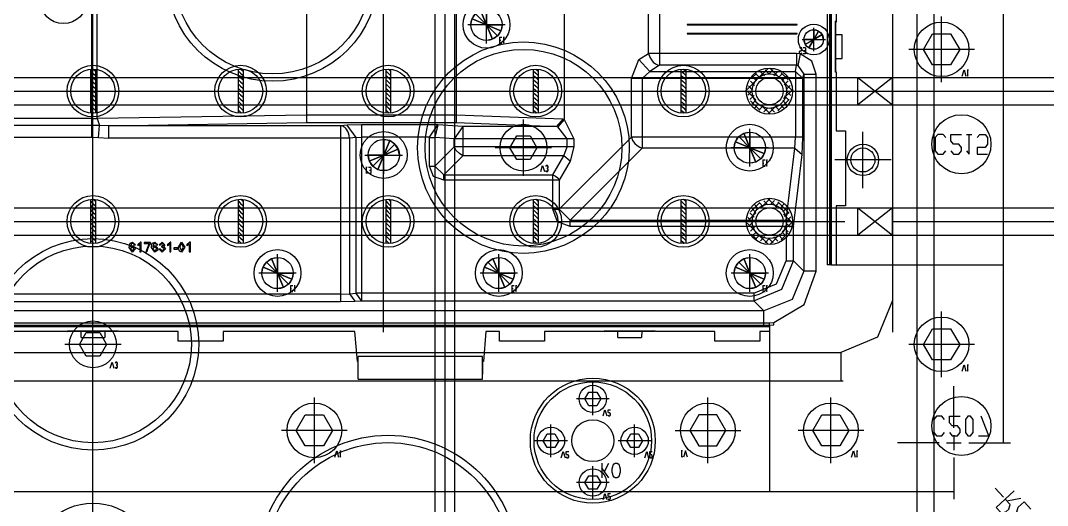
# Model space of a CAD drawing. Header units: millimetres. Extents: x -1 to 1014, y -756 to 757.
# Drawn here: x 175.8 to 287.9, y 224.1 to 277.1 of the extents above; entities that cross this region are included whole.
import ezdxf

# ---------------------------------------------------------------- set-up
doc = ezdxf.new("R2010")
doc.units = ezdxf.units.MM

# ---------------------------------------------------------------- blocks, each defined once
blk = doc.blocks.new('blockName2')
for points in [[(183.715, 26.3369), (183.715, 408.81)], [(273.685, 29.578), (273.685, 405.569)], [(275.565, 29.578), (275.565, 405.569)], [(283.085, 358.57), (283.085, 231.002)], [(215.406, 346.485), (215.406, 243.087)], [(270.999, 346.485), (270.999, 243.087)], [(263.876, 334.649), (263.876, 250.412)], [(264.149, 250.412), (264.149, 334.649)], [(264.311, 250.412), (264.311, 334.692)], [(264.311, 334.692), (264.311, 250.412)], [(245.563, 306.967), (245.563, 272.233)], [(183.564, 305.825), (183.564, 264.381)], [(184.165, 266.418), (184.165, 304.979)], [(235.176, 299.531), (235.176, 266.32)], [(207.013, 296.587), (207.013, 265.968)], [(244.383, 273.514), (244.379, 296.556)], [(223.372, 290.753), (223.372, 265.968)], [(264.856, 283.427), (264.856, 277.047)], [(222.12, 281.492), (222.12, 29.578)], [(221.045, 280.418), (221.045, 37.2676)], [(223.194, 280.418), (223.194, 37.2676)], [(226.686, 274.611), (226.686, 278.704)], [(264.778, 271.461), (264.778, 277.047)], [(264.856, 277.047), (264.778, 277.047)], [(264.846, 277.02), (264.804, 276.915)], [(276.37, 270.391), (276.37, 277.554)], [(228.732, 276.658), (224.639, 276.658)], [(260.589, 276.675), (248.591, 276.675)], [(248.591, 276.675), (248.591, 276.648)], [(248.591, 276.648), (260.589, 276.648)], [(260.589, 276.648), (260.589, 276.675)], [(262.405, 273.767), (262.405, 276.326)], [(264.804, 271.593), (264.804, 276.915)], [(228.098, 275.313), (228.098, 274.642), (228.367, 274.642)], [(228.098, 275.313), (228.367, 275.313)], [(228.098, 274.977), (228.232, 274.977)], [(228.501, 274.753), (228.568, 274.642), (228.568, 275.313)], [(228.501, 275.313), (228.635, 275.313)], [(260.589, 275.694), (248.591, 275.694)], [(248.591, 275.694), (248.591, 275.668)], [(248.591, 275.668), (260.589, 275.668)], [(260.589, 275.668), (260.589, 275.694)], [(261.126, 275.046), (263.684, 275.046)], [(265.496, 275.55), (264.804, 275.552)], [(265.496, 272.958), (265.496, 275.55)], [(275.386, 272.267), (274.401, 273.972), (275.386, 275.678), (277.355, 275.678), (278.34, 273.972), (277.355, 272.267), (275.386, 272.267)], [(261.109, 273.594), (261.042, 273.482), (260.908, 273.482), (260.841, 273.594), (260.841, 273.706), (260.908, 273.818), (261.042, 273.818), (261.109, 273.93), (261.109, 274.154), (260.841, 274.154)], [(261.512, 274.154), (261.512, 273.482), (261.244, 273.482)], [(261.512, 274.154), (261.244, 274.154)], [(261.512, 273.818), (261.378, 273.818)], [(279.952, 273.972), (272.789, 273.972)], [(242.494, 270.796), (243.323, 272.846)], [(243.323, 272.846), (244.383, 273.514)], [(244.503, 271.565), (243.323, 272.846)], [(260.542, 273.514), (244.383, 273.514)], [(244.383, 273.514), (244.497, 273.129), (244.678, 272.815), (244.893, 272.576), (245.119, 272.407), (245.338, 272.298), (245.563, 272.233)], [(260.928, 273.477), (260.542, 273.514)], [(260.542, 273.514), (260.542, 272.233)], [(260.928, 273.477), (260.687, 272.222)], [(262.676, 271.249), (262.201, 272.68), (260.928, 273.477)], [(264.804, 272.956), (265.496, 272.958)], [(183.447, 271.809), (183.447, 267.005)], [(183.447, 271.642), (183.715, 271.373)], [(183.715, 271.373), (183.984, 271.105)], [(183.741, 271.822), (183.984, 271.58)], [(183.984, 271.809), (183.984, 267.005)], [(199.561, 271.809), (199.561, 267.005)], [(199.561, 271.642), (199.829, 271.373)], [(199.829, 271.373), (200.098, 271.105)], [(199.855, 271.822), (200.098, 271.58)], [(200.098, 271.809), (200.098, 267.005)], [(215.675, 271.809), (215.675, 267.005)], [(215.675, 271.642), (215.943, 271.373)], [(215.943, 271.373), (216.212, 271.105)], [(215.969, 271.822), (216.212, 271.58)], [(216.212, 271.809), (216.212, 267.005)], [(231.789, 271.809), (231.789, 267.005)], [(231.789, 271.642), (232.057, 271.373)], [(232.057, 271.373), (232.326, 271.105)], [(232.083, 271.822), (232.326, 271.58)], [(232.326, 271.809), (232.326, 267.005)], [(243.675, 270.796), (244.503, 271.565)], [(245.563, 272.233), (244.503, 271.565)], [(244.503, 271.565), (260.413, 271.565)], [(260.542, 272.233), (245.563, 272.233)], [(247.903, 271.809), (247.903, 267.005)], [(247.903, 271.642), (248.171, 271.373)], [(248.171, 271.373), (248.44, 271.105)], [(248.197, 271.822), (248.44, 271.58)], [(248.44, 271.809), (248.44, 267.005)], [(255.63, 270.815), (256.161, 271.347)], [(256.278, 270.752), (257.377, 271.85)], [(256.583, 271.521), (257.038, 271.066)], [(257.086, 271.73), (257.541, 271.275)], [(257.494, 271.255), (257.993, 271.755)], [(257.618, 271.91), (258.717, 270.812)], [(258.042, 271.091), (258.497, 271.546)], [(258.546, 270.882), (259.001, 271.337)], [(258.834, 271.406), (259.57, 270.671)], [(260.413, 271.565), (260.542, 272.233)], [(260.413, 271.565), (261.229, 270.796)], [(260.413, 271.565), (260.413, 264.37)], [(260.542, 272.233), (260.687, 272.222)], [(260.687, 272.222), (261.316, 271.249)], [(264.856, 271.461), (264.778, 271.461)], [(264.846, 271.488), (264.804, 271.593)], [(264.856, 271.461), (264.856, 265.08)], [(278.62, 271.051), (278.821, 271.723), (279.023, 271.051)], [(279.157, 271.163), (279.224, 271.051), (279.224, 271.723)], [(279.157, 271.723), (279.291, 271.723)], [(96.4318, 270.9), (270.999, 270.9)], [(183.447, 271.167), (183.714, 270.9)], [(183.447, 270.692), (183.715, 270.424)], [(183.447, 270.218), (183.715, 269.949)], [(183.714, 270.9), (183.715, 270.899)], [(183.715, 270.899), (183.984, 270.63)], [(183.715, 270.424), (183.984, 270.155)], [(199.561, 271.167), (199.828, 270.9)], [(199.561, 270.692), (199.829, 270.424)], [(199.561, 270.218), (199.829, 269.949)], [(199.828, 270.9), (199.829, 270.899)], [(199.829, 270.899), (200.098, 270.63)], [(199.829, 270.424), (200.098, 270.155)], [(215.675, 271.167), (215.942, 270.9)], [(215.675, 270.692), (215.943, 270.424)], [(215.675, 270.218), (215.943, 269.949)], [(215.942, 270.9), (215.943, 270.899)], [(215.943, 270.899), (216.212, 270.63)], [(215.943, 270.424), (216.212, 270.155)], [(231.789, 271.167), (232.056, 270.9)], [(231.789, 270.692), (232.057, 270.424)], [(231.789, 270.218), (232.057, 269.949)], [(232.056, 270.9), (232.057, 270.899)], [(232.057, 270.899), (232.326, 270.63)], [(232.057, 270.424), (232.326, 270.155)], [(261.229, 270.796), (242.494, 270.796)], [(242.494, 264.37), (242.494, 270.796)], [(243.675, 270.796), (243.675, 263.19)], [(247.903, 271.167), (248.17, 270.9)], [(247.903, 270.692), (248.171, 270.424)], [(247.903, 270.218), (248.171, 269.949)], [(248.17, 270.9), (248.171, 270.899)], [(248.171, 270.899), (248.44, 270.63)], [(248.171, 270.424), (248.44, 270.155)], [(255.126, 269.6), (256.225, 270.698)], [(255.49, 270.478), (255.945, 270.023)], [(255.699, 270.981), (256.154, 270.526)], [(256.079, 271.313), (256.534, 270.858)], [(258.961, 270.586), (259.416, 271.041)], [(258.975, 270.554), (260.073, 269.455)], [(259.17, 270.082), (259.625, 270.538)], [(261.229, 270.796), (261.316, 271.249)], [(261.229, 264.37), (261.229, 270.796)], [(261.316, 271.249), (261.316, 249.74)], [(261.316, 271.249), (262.676, 271.249)], [(262.676, 249.74), (262.676, 271.249)], [(267.212, 267.913), (267.212, 270.9)], [(270.999, 270.9), (267.212, 267.913)], [(267.212, 270.9), (270.999, 267.913)], [(270.999, 270.9), (323.906, 270.9)], [(270.999, 267.913), (270.999, 270.9)], [(96.4318, 269.407), (272.492, 269.407)], [(183.447, 269.743), (183.715, 269.474)], [(183.447, 269.268), (183.715, 269)], [(183.715, 269.949), (183.984, 269.681)], [(183.715, 269.474), (183.783, 269.407)], [(183.783, 269.407), (183.984, 269.206)], [(199.561, 269.743), (199.829, 269.474)], [(199.561, 269.268), (199.829, 269)], [(199.829, 269.949), (200.098, 269.681)], [(199.829, 269.474), (199.897, 269.407)], [(199.897, 269.407), (200.098, 269.206)], [(215.675, 269.743), (215.943, 269.474)], [(215.675, 269.268), (215.943, 269)], [(215.943, 269.949), (216.212, 269.681)], [(215.943, 269.474), (216.011, 269.407)], [(216.011, 269.407), (216.212, 269.206)], [(231.789, 269.743), (232.057, 269.474)], [(231.789, 269.268), (232.057, 269)], [(232.057, 269.949), (232.326, 269.681)], [(232.057, 269.474), (232.125, 269.407)], [(232.125, 269.407), (232.326, 269.206)], [(247.903, 269.743), (248.171, 269.474)], [(247.903, 269.268), (248.171, 269)], [(248.171, 269.949), (248.44, 269.681)], [(248.171, 269.474), (248.239, 269.407)], [(248.239, 269.407), (248.44, 269.206)], [(255.073, 269.47), (256.081, 268.462)], [(255.222, 268.983), (255.721, 269.483)], [(255.281, 269.974), (255.737, 269.519)], [(259.119, 268.607), (260.042, 269.53)], [(259.379, 269.579), (259.834, 270.034)], [(259.438, 269.378), (259.893, 268.923)], [(270.999, 269.407), (329.543, 269.407)], [(183.447, 268.793), (183.715, 268.525)], [(183.447, 268.319), (183.715, 268.05)], [(183.715, 269), (183.984, 268.731)], [(183.715, 268.525), (183.984, 268.256)], [(183.715, 268.05), (183.852, 267.913)], [(199.561, 268.793), (199.829, 268.525)], [(199.561, 268.319), (199.829, 268.05)], [(199.829, 269), (200.098, 268.731)], [(199.829, 268.525), (200.098, 268.256)], [(199.829, 268.05), (199.966, 267.913)], [(215.675, 268.793), (215.943, 268.525)], [(215.675, 268.319), (215.943, 268.05)], [(215.943, 269), (216.212, 268.731)], [(215.943, 268.525), (216.212, 268.256)], [(215.943, 268.05), (216.08, 267.913)], [(231.789, 268.793), (232.057, 268.525)], [(231.789, 268.319), (232.057, 268.05)], [(232.057, 269), (232.326, 268.731)], [(232.057, 268.525), (232.326, 268.256)], [(232.057, 268.05), (232.194, 267.913)], [(247.903, 268.793), (248.171, 268.525)], [(247.903, 268.319), (248.171, 268.05)], [(248.171, 269), (248.44, 268.731)], [(248.171, 268.525), (248.44, 268.256)], [(248.171, 268.05), (248.308, 267.913)], [(255.431, 268.48), (255.886, 268.935)], [(255.486, 268.345), (256.508, 267.323)], [(255.639, 267.976), (256.094, 268.431)], [(255.935, 267.56), (256.391, 268.015)], [(258.487, 267.263), (259.714, 268.49)], [(258.689, 267.99), (259.144, 267.535)], [(259.021, 268.371), (259.476, 267.916)], [(259.229, 268.875), (259.684, 268.42)], [(96.4318, 267.913), (270.999, 267.913)], [(183.447, 267.844), (183.715, 267.575)], [(183.447, 267.369), (183.715, 267.101)], [(183.715, 267.575), (183.984, 267.307)], [(183.715, 267.101), (183.821, 266.995)], [(183.852, 267.913), (183.984, 267.782)], [(199.561, 267.844), (199.829, 267.575)], [(199.561, 267.369), (199.829, 267.101)], [(199.829, 267.575), (200.098, 267.307)], [(199.829, 267.101), (199.935, 266.995)], [(199.966, 267.913), (200.098, 267.782)], [(215.675, 267.844), (215.943, 267.575)], [(215.675, 267.369), (215.943, 267.101)], [(215.943, 267.575), (216.212, 267.307)], [(215.943, 267.101), (216.048, 266.995)], [(216.08, 267.913), (216.212, 267.782)], [(231.789, 267.844), (232.057, 267.575)], [(231.789, 267.369), (232.057, 267.101)], [(232.057, 267.575), (232.326, 267.307)], [(232.057, 267.101), (232.162, 266.995)], [(232.194, 267.913), (232.326, 267.782)], [(247.903, 267.844), (248.171, 267.575)], [(247.903, 267.369), (248.171, 267.101)], [(248.171, 267.575), (248.44, 267.307)], [(248.171, 267.101), (248.276, 266.995)], [(248.308, 267.913), (248.44, 267.782)], [(256.439, 267.352), (256.894, 267.807)], [(256.625, 267.918), (257.634, 266.91)], [(256.943, 267.143), (257.398, 267.598)], [(257.446, 266.934), (258.37, 267.858)], [(257.682, 267.573), (258.137, 267.118)], [(258.186, 267.782), (258.641, 267.327)], [(270.999, 267.913), (323.906, 267.913)], [(183.564, 266.402), (137.76, 266.402)], [(183.564, 266.402), (184.165, 266.418)], [(207.013, 266.784), (184.165, 266.418)], [(184.165, 266.418), (184.444, 265.636)], [(185.449, 265.633), (207.013, 265.968)], [(223.372, 266.784), (207.013, 266.784)], [(207.013, 265.968), (223.372, 265.968)], [(213.021, 265.729), (211.479, 265.684)], [(213.021, 265.729), (213.021, 246.505)], [(221.376, 265.729), (213.021, 265.729)], [(220.473, 264.369), (221.376, 265.729)], [(221.376, 265.729), (221.051, 264.352)], [(224.102, 265.538), (221.376, 265.729)], [(235.014, 266.354), (223.372, 266.784)], [(223.372, 265.968), (234.316, 265.538)], [(230.714, 260.16), (230.714, 266.299)], [(235.014, 266.354), (234.316, 265.538)], [(235.176, 266.32), (234.468, 265.517)], [(235.176, 266.32), (235.014, 266.354)], [(235.176, 266.32), (236.199, 264.178)], [(183.564, 265.644), (137.254, 265.644)], [(184.444, 265.636), (183.564, 265.644)], [(184.306, 264.331), (184.444, 265.636)], [(185.449, 265.633), (184.444, 265.636)], [(210.755, 265.633), (185.449, 265.633)], [(185.449, 264.274), (185.449, 265.633)], [(211.479, 265.684), (210.755, 265.633)], [(210.755, 265.633), (210.755, 246.41)], [(211.719, 264.274), (211.688, 264.557), (211.625, 264.801), (211.543, 265.004), (211.45, 265.169), (211.352, 265.301), (211.253, 265.404), (211.157, 265.482), (211.065, 265.54), (210.978, 265.581), (210.897, 265.609), (210.825, 265.625), (210.755, 265.633)], [(212.443, 264.324), (211.479, 265.684)], [(224.102, 265.538), (223.138, 264.178)], [(234.316, 265.538), (224.102, 265.538)], [(224.102, 265.538), (224.102, 262.347)], [(234.468, 265.517), (234.316, 265.538)], [(235.491, 264.178), (234.468, 265.517)], [(255.422, 261.183), (255.422, 265.276)], [(264.856, 265.08), (265.885, 265.08)], [(265.885, 265.08), (265.885, 256.889)], [(267.776, 258.817), (267.776, 264.957)], [(276.811, 264.326), (276.524, 264.684), (275.951, 264.684), (275.665, 264.326), (275.665, 262.894), (275.951, 262.536), (276.524, 262.536), (276.811, 262.894)], [(277.384, 262.894), (277.67, 262.536), (278.243, 262.536), (278.529, 262.894), (278.529, 263.252), (278.243, 263.61), (277.67, 263.61), (277.384, 263.968), (277.384, 264.684), (278.529, 264.684)], [(279.102, 262.894), (279.389, 262.536), (279.389, 264.684)], [(279.102, 264.684), (279.675, 264.684)], [(280.248, 264.326), (280.535, 264.684), (281.108, 264.684), (281.394, 264.326), (281.394, 263.61), (281.108, 263.252), (280.248, 263.252), (280.248, 262.536), (281.394, 262.536)], [(137.254, 264.381), (183.564, 264.381)], [(183.564, 264.381), (184.306, 264.331)], [(184.306, 264.331), (185.449, 264.274)], [(211.719, 264.274), (185.449, 264.274)], [(212.443, 264.324), (211.719, 264.274)], [(211.719, 264.274), (211.719, 247.27)], [(212.443, 264.324), (213.021, 264.369)], [(212.443, 247.321), (212.443, 264.324)], [(220.473, 264.369), (213.021, 264.369)], [(215.461, 260.377), (215.461, 264.47)], [(220.472, 264.324), (220.473, 264.369)], [(220.472, 261.224), (220.472, 264.324)], [(220.472, 264.324), (221.051, 264.324)], [(220.473, 264.369), (221.051, 264.352)], [(221.051, 264.352), (221.051, 264.324)], [(221.051, 264.324), (221.051, 261.224)], [(223.138, 264.178), (221.051, 264.324)], [(236.199, 264.178), (223.138, 264.178)], [(223.138, 263.311), (223.138, 264.178)], [(229.976, 261.951), (229.237, 263.23), (229.976, 264.509), (231.453, 264.509), (232.191, 263.23), (231.453, 261.951), (229.976, 261.951)], [(234.625, 256.501), (242.494, 264.37)], [(235.491, 263.311), (235.491, 264.178)], [(236.199, 264.178), (236.199, 263.311)], [(261.229, 264.37), (242.494, 264.37)], [(242.494, 264.37), (242.635, 264.013), (242.861, 263.695), (243.129, 263.451), (243.403, 263.288), (243.675, 263.19)], [(260.337, 263.19), (260.413, 264.37)], [(261.153, 262.482), (261.229, 264.37)], [(213.415, 262.424), (217.508, 262.424)], [(221.051, 261.224), (223.138, 263.311)], [(224.102, 262.347), (222.014, 260.26)], [(236.199, 263.311), (223.138, 263.311)], [(224.102, 262.347), (223.721, 262.595), (223.386, 262.93), (223.138, 263.311)], [(235.122, 262.347), (224.102, 262.347)], [(233.784, 263.23), (227.645, 263.23)], [(233.917, 260.26), (235.122, 262.347)], [(235.122, 262.347), (235.491, 263.311)], [(235.83, 261.769), (235.122, 262.347)], [(243.675, 263.19), (235.806, 255.321)], [(236.199, 263.311), (235.83, 261.769)], [(260.337, 263.19), (243.675, 263.19)], [(257.469, 263.23), (253.376, 263.23)], [(259.384, 255.321), (260.337, 263.19)], [(260.2, 254.613), (261.153, 262.482)], [(260.337, 263.19), (261.153, 262.482)], [(222.014, 259.682), (220.886, 260.095), (220.472, 261.224)], [(220.472, 261.224), (221.051, 261.224)], [(221.051, 261.224), (222.014, 260.26)], [(232.595, 260.61), (232.797, 261.282), (232.998, 260.61)], [(233.334, 260.946), (233.401, 261.058), (233.401, 261.17), (233.334, 261.282), (233.199, 261.282), (233.132, 261.17)], [(235.83, 261.769), (234.625, 259.682)], [(256.834, 261.885), (256.834, 261.213), (257.103, 261.213)], [(256.834, 261.885), (257.103, 261.885)], [(256.834, 261.549), (256.969, 261.549)], [(257.237, 261.325), (257.304, 261.213), (257.304, 261.885)], [(257.237, 261.885), (257.372, 261.885)], [(270.846, 261.887), (264.707, 261.887)], [(213.647, 261.079), (213.512, 261.079)], [(213.647, 260.519), (213.579, 260.408), (213.579, 261.079)], [(214.049, 261.079), (214.049, 260.408), (213.781, 260.408)], [(214.049, 261.079), (213.781, 261.079)], [(214.049, 260.743), (213.915, 260.743)], [(222.014, 260.26), (233.917, 260.26)], [(222.014, 259.682), (222.014, 260.26)], [(233.132, 260.722), (233.199, 260.61), (233.334, 260.61), (233.401, 260.722), (233.401, 260.834), (233.334, 260.946), (233.267, 260.946)], [(233.917, 256.501), (233.917, 260.26)], [(233.917, 260.26), (234.213, 260.128), (234.463, 259.924), (234.625, 259.682)], [(234.625, 259.682), (222.014, 259.682)], [(234.625, 259.682), (234.625, 256.501)], [(183.447, 257.575), (183.447, 252.771)], [(183.447, 257.408), (183.715, 257.139)], [(183.447, 256.933), (183.714, 256.666)], [(183.715, 257.139), (183.984, 256.871)], [(183.741, 257.588), (183.984, 257.346)], [(183.984, 257.575), (183.984, 252.771)], [(199.561, 257.575), (199.561, 252.771)], [(199.561, 257.408), (199.829, 257.139)], [(199.561, 256.933), (199.828, 256.666)], [(199.829, 257.139), (200.098, 256.871)], [(199.855, 257.588), (200.098, 257.346)], [(200.098, 257.575), (200.098, 252.771)], [(215.675, 257.575), (215.675, 252.771)], [(215.675, 257.408), (215.943, 257.139)], [(215.675, 256.933), (215.942, 256.666)], [(215.943, 257.139), (216.212, 256.871)], [(215.969, 257.588), (216.212, 257.346)], [(216.212, 257.575), (216.212, 252.771)], [(231.789, 257.575), (231.789, 252.771)], [(231.789, 257.408), (232.057, 257.139)], [(231.789, 256.933), (232.056, 256.666)], [(232.057, 257.139), (232.326, 256.871)], [(232.083, 257.588), (232.326, 257.346)], [(232.326, 257.575), (232.326, 252.771)], [(247.903, 257.575), (247.903, 252.771)], [(247.903, 257.408), (248.171, 257.139)], [(247.903, 256.933), (248.17, 256.666)], [(248.171, 257.139), (248.44, 256.871)], [(248.197, 257.588), (248.44, 257.346)], [(248.44, 257.575), (248.44, 252.771)], [(255.486, 256.234), (256.508, 257.256)], [(255.935, 257.019), (256.391, 256.564)], [(256.439, 257.228), (256.894, 256.773)], [(256.625, 256.661), (257.634, 257.67)], [(256.943, 257.436), (257.398, 256.981)], [(257.446, 257.645), (258.37, 256.721)], [(257.682, 257.006), (258.137, 257.461)], [(258.186, 256.798), (258.641, 257.253)], [(258.487, 257.316), (259.714, 256.09)], [(258.689, 256.589), (259.144, 257.044)], [(264.856, 256.889), (264.856, 250.412)], [(265.885, 256.889), (264.856, 256.889)], [(96.4318, 256.666), (270.999, 256.666)], [(183.447, 256.458), (183.715, 256.19)], [(183.447, 255.984), (183.715, 255.715)], [(183.714, 256.666), (183.715, 256.665)], [(183.715, 256.665), (183.984, 256.396)], [(183.715, 256.19), (183.984, 255.921)], [(183.715, 255.715), (183.984, 255.447)], [(199.561, 256.458), (199.829, 256.19)], [(199.561, 255.984), (199.829, 255.715)], [(199.828, 256.666), (199.829, 256.665)], [(199.829, 256.665), (200.098, 256.396)], [(199.829, 256.19), (200.098, 255.921)], [(199.829, 255.715), (200.098, 255.447)], [(215.675, 256.458), (215.943, 256.19)], [(215.675, 255.984), (215.943, 255.715)], [(215.942, 256.666), (215.943, 256.665)], [(215.943, 256.665), (216.212, 256.396)], [(215.943, 256.19), (216.212, 255.921)], [(215.943, 255.715), (216.212, 255.447)], [(231.789, 256.458), (232.057, 256.19)], [(231.789, 255.984), (232.057, 255.715)], [(232.056, 256.666), (232.057, 256.665)], [(232.057, 256.665), (232.326, 256.396)], [(232.057, 256.19), (232.326, 255.921)], [(232.057, 255.715), (232.326, 255.447)], [(235.806, 254.613), (234.444, 255.14), (233.917, 256.501)], [(233.917, 256.501), (234.625, 256.501)], [(234.625, 256.501), (235.806, 255.321)], [(247.903, 256.458), (248.171, 256.19)], [(247.903, 255.984), (248.171, 255.715)], [(248.17, 256.666), (248.171, 256.665)], [(248.171, 256.665), (248.44, 256.396)], [(248.171, 256.19), (248.44, 255.921)], [(248.171, 255.715), (248.44, 255.447)], [(255.073, 255.109), (256.081, 256.117)], [(255.431, 256.1), (255.886, 255.645)], [(255.639, 256.603), (256.094, 256.148)], [(259.021, 256.208), (259.476, 256.663)], [(259.119, 255.972), (260.042, 255.049)], [(259.229, 255.705), (259.684, 256.16)], [(259.438, 255.201), (259.893, 255.656)], [(270.999, 256.666), (267.212, 253.679)], [(267.212, 256.666), (270.999, 253.679)], [(267.212, 253.679), (267.212, 256.666)], [(270.999, 256.666), (323.906, 256.666)], [(270.999, 253.679), (270.999, 256.666)], [(96.4318, 255.173), (265.804, 255.173)], [(183.447, 255.509), (183.715, 255.24)], [(183.447, 255.034), (183.715, 254.766)], [(183.447, 254.559), (183.715, 254.291)], [(183.715, 255.24), (183.783, 255.173)], [(183.715, 254.766), (183.984, 254.497)], [(183.783, 255.173), (183.984, 254.972)], [(199.561, 255.509), (199.829, 255.24)], [(199.561, 255.034), (199.829, 254.766)], [(199.561, 254.559), (199.829, 254.291)], [(199.829, 255.24), (199.897, 255.173)], [(199.829, 254.766), (200.098, 254.497)], [(199.897, 255.173), (200.098, 254.972)], [(215.675, 255.509), (215.943, 255.24)], [(215.675, 255.034), (215.943, 254.766)], [(215.675, 254.559), (215.943, 254.291)], [(215.943, 255.24), (216.011, 255.173)], [(215.943, 254.766), (216.212, 254.497)], [(216.011, 255.173), (216.212, 254.972)], [(231.789, 255.509), (232.057, 255.24)], [(231.789, 255.034), (232.057, 254.766)], [(231.789, 254.559), (232.057, 254.291)], [(232.057, 255.24), (232.125, 255.173)], [(232.057, 254.766), (232.326, 254.497)], [(232.125, 255.173), (232.326, 254.972)], [(235.806, 255.321), (259.384, 255.321)], [(235.806, 254.613), (235.806, 255.321)], [(260.2, 254.613), (235.806, 254.613)], [(247.903, 255.509), (248.171, 255.24)], [(247.903, 255.034), (248.171, 254.766)], [(247.903, 254.559), (248.171, 254.291)], [(248.171, 255.24), (248.239, 255.173)], [(248.171, 254.766), (248.44, 254.497)], [(248.239, 255.173), (248.44, 254.972)], [(255.126, 254.98), (256.225, 253.881)], [(255.222, 255.596), (255.721, 255.097)], [(255.281, 254.605), (255.737, 255.06)], [(255.49, 254.102), (255.945, 254.557)], [(258.975, 254.026), (260.073, 255.124)], [(259.17, 254.497), (259.625, 254.042)], [(259.379, 255), (259.834, 254.545)], [(259.384, 255.321), (259.384, 250.856)], [(259.384, 255.321), (259.658, 255.272), (259.918, 255.132), (260.119, 254.898), (260.2, 254.613)], [(260.2, 250.856), (260.2, 254.613)], [(270.999, 255.173), (329.543, 255.173)], [(96.4318, 253.679), (270.999, 253.679)], [(183.447, 254.085), (183.715, 253.816)], [(183.447, 253.61), (183.715, 253.341)], [(183.715, 254.291), (183.984, 254.022)], [(183.715, 253.816), (183.852, 253.679)], [(183.852, 253.679), (183.984, 253.548)], [(199.561, 254.085), (199.829, 253.816)], [(199.561, 253.61), (199.829, 253.341)], [(199.829, 254.291), (200.098, 254.022)], [(199.829, 253.816), (199.966, 253.679)], [(199.966, 253.679), (200.098, 253.548)], [(215.675, 254.085), (215.943, 253.816)], [(215.675, 253.61), (215.943, 253.341)], [(215.943, 254.291), (216.212, 254.022)], [(215.943, 253.816), (216.08, 253.679)], [(216.08, 253.679), (216.212, 253.548)], [(231.789, 254.085), (232.057, 253.816)], [(231.789, 253.61), (232.057, 253.341)], [(232.057, 254.291), (232.326, 254.022)], [(232.057, 253.816), (232.194, 253.679)], [(232.194, 253.679), (232.326, 253.548)], [(247.903, 254.085), (248.171, 253.816)], [(247.903, 253.61), (248.171, 253.341)], [(248.171, 254.291), (248.44, 254.022)], [(248.171, 253.816), (248.308, 253.679)], [(248.308, 253.679), (248.44, 253.548)], [(255.63, 253.764), (256.161, 253.233)], [(255.699, 253.598), (256.154, 254.053)], [(256.079, 253.267), (256.534, 253.722)], [(256.278, 253.828), (257.377, 252.729)], [(256.583, 253.058), (257.038, 253.513)], [(257.618, 252.669), (258.717, 253.768)], [(258.042, 253.488), (258.497, 253.033)], [(258.546, 253.697), (259.001, 253.242)], [(258.834, 253.173), (259.57, 253.909)], [(258.961, 253.993), (259.416, 253.538)], [(270.999, 253.679), (323.906, 253.679)], [(183.447, 253.135), (183.715, 252.867)], [(183.715, 253.341), (183.984, 253.073)], [(183.715, 252.867), (183.821, 252.761)], [(187.662, 252.338), (187.777, 252.78)], [(188.033, 251.829), (187.662, 252.338)], [(187.777, 252.78), (188.048, 252.9)], [(187.924, 252.747), (187.798, 252.395)], [(187.798, 252.395), (188.055, 252.534)], [(188.017, 252.412), (187.798, 252.194)], [(188.039, 252.778), (187.924, 252.747)], [(188.232, 252.187), (188.017, 252.412)], [(188.169, 252.724), (188.039, 252.778)], [(188.048, 252.9), (188.354, 252.629)], [(188.055, 252.534), (188.367, 252.191)], [(188.218, 252.615), (188.169, 252.724)], [(188.218, 252.615), (188.354, 252.629)], [(188.598, 252.636), (188.89, 252.9)], [(188.842, 252.667), (188.598, 252.511)], [(188.598, 252.636), (188.598, 252.511)], [(188.842, 252.667), (188.842, 251.842)], [(188.978, 252.9), (188.89, 252.9)], [(188.978, 251.842), (188.978, 252.9)], [(189.995, 252.887), (189.317, 252.887)], [(189.317, 252.887), (189.317, 252.751)], [(189.317, 252.751), (189.859, 252.751)], [(189.859, 252.751), (189.479, 251.842)], [(189.85, 252.571), (189.662, 252.13)], [(189.995, 252.777), (189.85, 252.571)], [(189.995, 252.777), (189.995, 252.887)], [(190.103, 252.338), (190.162, 252.687)], [(190.474, 251.829), (190.103, 252.338)], [(190.162, 252.687), (190.218, 252.78)], [(190.218, 252.78), (190.489, 252.9)], [(190.365, 252.747), (190.239, 252.395)], [(190.239, 252.395), (190.496, 252.534)], [(190.458, 252.412), (190.239, 252.194)], [(190.481, 252.778), (190.365, 252.747)], [(190.673, 252.187), (190.458, 252.412)], [(190.61, 252.724), (190.481, 252.778)], [(190.489, 252.9), (190.795, 252.629)], [(190.496, 252.534), (190.808, 252.191)], [(190.659, 252.615), (190.61, 252.724)], [(190.659, 252.615), (190.795, 252.629)], [(190.958, 252.629), (191.267, 252.9)], [(190.958, 252.629), (191.093, 252.615)], [(191.271, 252.778), (191.093, 252.615)], [(191.214, 252.464), (191.2, 252.344)], [(191.288, 252.359), (191.2, 252.344)], [(191.214, 252.464), (191.432, 252.627)], [(191.267, 252.9), (191.568, 252.631)], [(191.432, 252.627), (191.271, 252.778)], [(191.486, 252.162), (191.288, 252.359)], [(191.568, 252.631), (191.424, 252.422)], [(191.424, 252.422), (191.622, 252.161)], [(191.853, 252.636), (192.145, 252.9)], [(192.097, 252.667), (191.853, 252.511)], [(191.853, 252.636), (191.853, 252.511)], [(192.097, 252.667), (192.097, 251.842)], [(192.232, 252.9), (192.145, 252.9)], [(192.232, 251.842), (192.232, 252.9)], [(192.938, 252.276), (192.544, 252.276)], [(192.544, 252.276), (192.544, 252.154)], [(192.938, 252.154), (192.938, 252.276)], [(193.06, 252.364), (193.399, 252.9)], [(193.062, 252.283), (193.06, 252.364)], [(193.068, 252.207), (193.062, 252.283)], [(193.256, 252.706), (193.195, 252.365)], [(193.195, 252.365), (193.399, 251.951)], [(193.397, 252.778), (193.256, 252.706)], [(193.602, 252.365), (193.397, 252.778)], [(193.399, 252.9), (193.738, 252.364)], [(193.399, 251.951), (193.602, 252.365)], [(193.738, 252.364), (193.399, 251.829)], [(193.968, 252.636), (194.261, 252.9)], [(194.212, 252.667), (193.968, 252.511)], [(193.968, 252.636), (193.968, 252.511)], [(194.212, 252.667), (194.212, 251.842)], [(194.348, 252.9), (194.261, 252.9)], [(194.348, 251.842), (194.348, 252.9)], [(199.561, 253.135), (199.829, 252.867)], [(199.829, 253.341), (200.098, 253.073)], [(199.829, 252.867), (199.935, 252.761)], [(215.675, 253.135), (215.943, 252.867)], [(215.943, 253.341), (216.212, 253.073)], [(215.943, 252.867), (216.048, 252.761)], [(231.789, 253.135), (232.057, 252.867)], [(232.057, 253.341), (232.326, 253.073)], [(232.057, 252.867), (232.162, 252.761)], [(247.903, 253.135), (248.171, 252.867)], [(248.171, 253.341), (248.44, 253.073)], [(248.171, 252.867), (248.276, 252.761)], [(257.086, 252.85), (257.541, 253.305)], [(257.494, 253.324), (257.993, 252.825)], [(187.798, 252.194), (188.022, 251.951)], [(188.022, 251.951), (188.232, 252.187)], [(188.367, 252.191), (188.033, 251.829)], [(188.842, 251.842), (188.978, 251.842)], [(189.479, 251.842), (189.615, 251.842)], [(189.662, 252.13), (189.615, 251.842)], [(190.239, 252.194), (190.464, 251.951)], [(190.464, 251.951), (190.673, 252.187)], [(190.784, 252.048), (190.474, 251.829)], [(190.808, 252.191), (190.784, 252.048)], [(191.08, 252.141), (190.944, 252.127)], [(191.273, 251.829), (190.944, 252.127)], [(191.08, 252.141), (191.278, 251.951)], [(191.622, 252.161), (191.273, 251.829)], [(191.278, 251.951), (191.486, 252.162)], [(192.097, 251.842), (192.232, 251.842)], [(192.544, 252.154), (192.938, 252.154)], [(193.162, 251.931), (193.068, 252.207)], [(193.399, 251.829), (193.162, 251.931)], [(194.212, 251.842), (194.348, 251.842)], [(203.858, 247.486), (203.858, 251.579)], [(228.029, 247.486), (228.029, 251.579)], [(255.422, 247.486), (255.422, 251.579)], [(255.849, 246.505), (258.925, 247.78), (260.2, 250.856)], [(255.849, 247.321), (258.35, 248.355), (259.384, 250.856)], [(259.384, 250.856), (260.2, 250.856)], [(261.316, 249.74), (260.2, 250.856)], [(264.311, 250.412), (263.876, 250.412)], [(264.311, 250.412), (283.085, 250.412)], [(205.904, 249.533), (201.811, 249.533)], [(230.075, 249.533), (225.982, 249.533)], [(257.469, 249.533), (253.376, 249.533)], [(261.316, 249.74), (260.046, 246.659), (256.965, 245.389)], [(258.045, 244.132), (261.37, 246.102), (262.676, 249.74)], [(262.676, 249.74), (261.316, 249.74)], [(205.27, 248.188), (205.27, 247.516), (205.538, 247.516)], [(205.27, 248.188), (205.538, 248.188)], [(205.27, 247.852), (205.404, 247.852)], [(205.673, 247.628), (205.74, 247.516), (205.74, 248.188)], [(205.673, 248.188), (205.807, 248.188)], [(229.441, 248.188), (229.441, 247.516), (229.709, 247.516)], [(229.441, 248.188), (229.709, 248.188)], [(229.441, 247.852), (229.575, 247.852)], [(229.844, 247.628), (229.911, 247.516), (229.911, 248.188)], [(229.844, 248.188), (229.978, 248.188)], [(256.834, 248.188), (256.834, 247.516), (257.103, 247.516)], [(256.834, 248.188), (257.103, 248.188)], [(256.834, 247.852), (256.969, 247.852)], [(257.237, 247.628), (257.304, 247.516), (257.304, 248.188)], [(257.237, 248.188), (257.372, 248.188)], [(210.755, 247.226), (118.312, 247.226)], [(210.755, 247.226), (211.719, 247.27)], [(211.719, 247.27), (212.443, 247.321)], [(211.719, 247.27), (212.297, 246.454)], [(213.021, 246.505), (212.443, 247.321)], [(255.849, 247.321), (212.443, 247.321)], [(255.849, 247.321), (255.849, 246.505)], [(119.128, 246.41), (210.755, 246.41)], [(210.755, 246.41), (212.297, 246.454)], [(212.297, 246.454), (213.021, 246.505)], [(213.021, 246.505), (255.849, 246.505)], [(255.849, 246.505), (256.965, 245.389)], [(270.999, 246.526), (269.351, 242.526), (265.359, 240.864)], [(256.965, 245.389), (111.829, 245.389)], [(183.715, 238.675), (183.715, 244.814)], [(256.965, 243.842), (256.965, 245.389)], [(276.37, 238.163), (276.37, 245.326)], [(109.852, 243.68), (257.579, 243.68)], [(257.579, 243.68), (109.852, 243.68)], [(111.829, 244.1), (256.965, 244.1)], [(111.829, 243.842), (256.965, 243.842)], [(256.965, 244.1), (257.58, 244.106)], [(256.965, 243.842), (257.579, 243.842)], [(257.579, 243.842), (257.58, 244.106)], [(257.579, 243.842), (258.066, 243.86)], [(257.579, 243.842), (257.579, 243.68)], [(257.579, 243.68), (257.579, 225.631)], [(257.58, 244.106), (258.045, 244.132)], [(258.066, 243.86), (258.045, 244.132)], [(275.386, 240.039), (274.401, 241.744), (275.386, 243.45), (277.355, 243.45), (278.34, 241.744), (277.355, 240.039), (275.386, 240.039)], [(180.922, 243.135), (174.421, 243.135)], [(180.922, 243.213), (186.508, 243.213)], [(180.922, 243.135), (180.922, 243.213)], [(180.95, 243.145), (181.054, 243.187)], [(181.054, 243.187), (186.377, 243.187)], [(182.977, 240.465), (182.239, 241.744), (182.977, 243.023), (184.454, 243.023), (185.192, 241.744), (184.454, 240.465), (182.977, 240.465)], [(182.419, 242.495), (182.417, 243.187)], [(182.419, 242.495), (185.011, 242.495)], [(185.014, 243.187), (185.011, 242.495)], [(186.481, 243.145), (186.377, 243.187)], [(186.508, 243.213), (186.508, 243.135)], [(193.01, 243.135), (186.508, 243.135)], [(193.01, 242.106), (193.01, 243.135)], [(212.323, 243.135), (197.931, 243.135)], [(197.931, 243.135), (197.931, 242.106)], [(212.611, 239.858), (212.323, 243.135)], [(226.623, 243.135), (226.336, 239.858)], [(228.108, 243.135), (226.623, 243.135)], [(228.108, 242.106), (228.108, 243.135)], [(239.53, 243.135), (233.028, 243.135)], [(233.028, 243.135), (233.028, 242.106)], [(239.53, 243.213), (245.116, 243.213)], [(239.53, 243.135), (239.53, 243.213)], [(239.557, 243.145), (239.662, 243.187)], [(239.662, 243.187), (244.984, 243.187)], [(241.027, 242.495), (241.025, 243.187)], [(241.027, 242.495), (243.619, 242.495)], [(243.621, 243.187), (243.619, 242.495)], [(245.089, 243.145), (244.984, 243.187)], [(245.116, 243.213), (245.116, 243.135)], [(251.618, 243.135), (245.116, 243.135)], [(251.618, 242.106), (251.618, 243.135)], [(257.579, 243.135), (256.538, 243.135)], [(256.538, 243.135), (256.538, 242.106)], [(186.785, 241.744), (180.646, 241.744)], [(197.931, 242.106), (193.01, 242.106)], [(233.028, 242.106), (228.108, 242.106)], [(256.538, 242.106), (251.618, 242.106)], [(279.952, 241.744), (272.789, 241.744)], [(105.199, 240.864), (265.359, 240.864)], [(226.261, 240.409), (212.686, 240.409)], [(212.686, 237.944), (212.686, 240.409)], [(226.261, 237.944), (226.261, 240.409)], [(265.359, 240.864), (265.359, 237.716)], [(185.596, 239.125), (185.798, 239.797), (185.999, 239.125)], [(186.335, 239.461), (186.402, 239.573), (186.402, 239.685), (186.335, 239.797), (186.2, 239.797), (186.133, 239.685)], [(186.133, 239.237), (186.2, 239.125), (186.335, 239.125), (186.402, 239.237), (186.402, 239.349), (186.335, 239.461), (186.268, 239.461)], [(212.658, 239.858), (212.611, 239.858)], [(212.658, 238.495), (212.658, 239.858)], [(226.336, 239.858), (226.288, 239.858)], [(226.288, 238.495), (226.288, 239.858)], [(278.62, 238.824), (278.821, 239.495), (279.023, 238.824)], [(279.157, 238.936), (279.224, 238.824), (279.224, 239.495)], [(279.157, 239.495), (279.291, 239.495)], [(265.628, 237.716), (101.803, 237.716)], [(212.686, 237.944), (226.261, 237.944)], [(238.288, 233.994), (238.288, 237.571)], [(277.713, 232.613), (277.713, 237.179)], [(207.886, 228.763), (207.886, 235.926)], [(240.076, 235.782), (236.499, 235.782)], [(237.859, 235.039), (237.429, 235.782), (237.859, 236.526), (238.717, 236.526), (239.146, 235.782), (238.717, 235.039), (237.859, 235.039)], [(250.857, 228.763), (250.857, 235.926)], [(264.285, 228.763), (264.285, 235.926)], [(239.414, 233.918), (239.615, 234.589), (239.817, 233.918)], [(239.951, 234.03), (240.018, 233.918), (240.152, 233.918), (240.219, 234.03), (240.219, 234.142), (240.152, 234.254), (240.018, 234.254), (239.951, 234.365), (239.951, 234.589), (240.219, 234.589)], [(206.902, 230.639), (205.917, 232.345), (206.902, 234.05), (208.871, 234.05), (209.856, 232.345), (208.871, 230.639), (206.902, 230.639)], [(251.841, 230.639), (252.826, 232.345), (251.841, 234.05), (249.872, 234.05), (248.888, 232.345), (249.872, 230.639), (251.841, 230.639)], [(263.3, 230.639), (262.316, 232.345), (263.3, 234.05), (265.27, 234.05), (266.254, 232.345), (265.27, 230.639), (263.3, 230.639)], [(276.667, 233.542), (276.381, 233.9), (275.808, 233.9), (275.521, 233.542), (275.521, 232.109), (275.808, 231.751), (276.381, 231.751), (276.667, 232.109)], [(277.24, 232.109), (277.527, 231.751), (278.1, 231.751), (278.386, 232.109), (278.386, 232.468), (278.1, 232.826), (277.527, 232.826), (277.24, 233.184), (277.24, 233.9), (278.386, 233.9)], [(279.246, 233.9), (278.959, 233.542), (278.959, 232.109), (279.246, 231.751), (279.532, 231.751), (279.819, 232.109), (279.819, 233.542), (279.532, 233.9), (279.246, 233.9)], [(280.391, 231.751), (281.537, 231.751), (280.678, 233.9)], [(211.468, 232.345), (204.305, 232.345)], [(233.722, 229.428), (233.722, 233.005)], [(242.853, 229.428), (242.853, 233.005)], [(247.275, 232.345), (254.438, 232.345)], [(267.866, 232.345), (260.704, 232.345)], [(235.511, 231.217), (231.934, 231.217)], [(233.293, 230.473), (232.864, 231.217), (233.293, 231.96), (234.152, 231.96), (234.581, 231.217), (234.152, 230.473), (233.293, 230.473)], [(244.642, 231.217), (241.065, 231.217)], [(242.424, 230.473), (241.995, 231.217), (242.424, 231.96), (243.283, 231.96), (243.712, 231.217), (243.283, 230.473), (242.424, 230.473)], [(276.102, 231.002), (271.536, 231.002)], [(276.908, 231.002), (278.519, 231.002)], [(277.713, 231.808), (277.713, 230.196)], [(279.325, 231.002), (283.89, 231.002)], [(210.136, 229.424), (210.337, 230.095), (210.539, 229.424)], [(210.673, 229.536), (210.74, 229.424), (210.74, 230.095)], [(210.673, 230.095), (210.807, 230.095)], [(234.848, 229.352), (235.05, 230.024), (235.251, 229.352)], [(235.385, 229.464), (235.452, 229.352), (235.587, 229.352), (235.654, 229.464), (235.654, 229.576), (235.587, 229.688), (235.452, 229.688), (235.385, 229.8), (235.385, 230.024), (235.654, 230.024)], [(243.979, 229.352), (244.181, 230.024), (244.382, 229.352)], [(244.516, 229.464), (244.584, 229.352), (244.718, 229.352), (244.785, 229.464), (244.785, 229.576), (244.718, 229.688), (244.584, 229.688), (244.516, 229.8), (244.516, 230.024), (244.785, 230.024)], [(248.07, 230.095), (247.936, 230.095)], [(248.07, 229.536), (248.003, 229.424), (248.003, 230.095)], [(248.607, 229.424), (248.406, 230.095), (248.205, 229.424)], [(266.534, 229.424), (266.736, 230.095), (266.937, 229.424)], [(267.071, 229.536), (267.139, 229.424), (267.139, 230.095)], [(267.071, 230.095), (267.206, 230.095)], [(239.277, 228.775), (239.277, 227.163)], [(239.546, 227.854), (240.029, 228.775)], [(240.727, 227.163), (240.62, 227.24), (240.512, 227.393), (240.459, 227.547), (240.405, 227.777), (240.405, 228.161), (240.459, 228.391), (240.512, 228.544), (240.62, 228.698), (240.727, 228.775), (240.942, 228.775), (241.049, 228.698), (241.157, 228.544), (241.211, 228.391), (241.264, 228.161), (241.264, 227.777), (241.211, 227.547), (241.157, 227.393), (241.049, 227.24), (240.942, 227.163), (240.727, 227.163)], [(277.713, 229.39), (277.713, 224.825)], [(238.288, 224.862), (238.288, 228.44)], [(240.029, 227.163), (239.277, 228.237)], [(240.076, 226.651), (236.499, 226.651)], [(237.859, 225.908), (237.429, 226.651), (237.859, 227.395), (238.717, 227.395), (239.146, 226.651), (238.717, 225.908), (237.859, 225.908)], [(277.713, 225.631), (89.7177, 225.631)], [(239.414, 224.787), (239.615, 225.458), (239.817, 224.787)], [(239.951, 224.899), (240.018, 224.787), (240.152, 224.787), (240.219, 224.899), (240.219, 225.01), (240.152, 225.122), (240.018, 225.122), (239.951, 225.234), (239.951, 225.458), (240.219, 225.458)], [(283.13, 225.037), (282.227, 226.031)], [(284.304, 225.741), (282.316, 223.936), (282.858, 223.339), (283.37, 223.441), (283.701, 223.742), (283.852, 224.242), (283.31, 224.838)], [(283.491, 224.64), (285.027, 224.946)], [(283.731, 223.044), (283.58, 222.544), (283.941, 222.146), (284.453, 222.248), (284.784, 222.549), (284.935, 223.049), (284.574, 223.447), (284.725, 223.946), (285.388, 224.548), (286.11, 223.753)]]:
    blk.add_lwpolyline(points)
for points in [[(225.48, 277.864), (226.033, 278.233), (226.686, 276.658), (226.686, 276.658)], [(226.033, 278.233), (226.686, 278.363), (226.686, 276.658), (226.686, 276.658)], [(224.98, 276.658), (225.11, 277.311), (226.686, 276.658), (226.686, 276.658)], [(225.11, 277.311), (225.48, 277.864), (226.686, 276.658), (226.686, 276.658)], [(228.391, 276.658), (228.261, 276.005), (226.686, 276.658), (226.686, 276.658)], [(228.261, 276.005), (227.892, 275.452), (226.686, 276.658), (226.686, 276.658)], [(227.892, 275.452), (227.338, 275.082), (226.686, 276.658), (226.686, 276.658)], [(227.338, 275.082), (226.686, 274.953), (226.686, 276.658), (226.686, 276.658)], [(262.938, 275.97), (262.405, 276.112), (262.405, 275.046), (262.405, 275.046)], [(263.328, 275.579), (262.938, 275.97), (262.405, 275.046), (262.405, 275.046)], [(261.339, 275.046), (261.482, 274.514), (262.405, 275.046), (262.405, 275.046)], [(261.482, 274.514), (261.872, 274.123), (262.405, 275.046), (262.405, 275.046)], [(261.872, 274.123), (262.405, 273.981), (262.405, 275.046), (262.405, 275.046)], [(263.471, 275.046), (263.328, 275.579), (262.405, 275.046), (262.405, 275.046)], [(254.216, 264.436), (254.77, 264.805), (255.422, 263.23), (255.422, 263.23)], [(254.77, 264.805), (255.422, 264.935), (255.422, 263.23), (255.422, 263.23)], [(216.114, 264), (215.461, 264.129), (215.461, 262.424), (215.461, 262.424)], [(216.667, 263.63), (216.114, 264), (215.461, 262.424), (215.461, 262.424)], [(217.037, 263.077), (216.667, 263.63), (215.461, 262.424), (215.461, 262.424)], [(253.717, 263.23), (253.847, 263.882), (255.422, 263.23), (255.422, 263.23)], [(253.847, 263.882), (254.216, 264.436), (255.422, 263.23), (255.422, 263.23)], [(213.756, 262.424), (213.886, 261.771), (215.461, 262.424), (215.461, 262.424)], [(213.886, 261.771), (214.256, 261.218), (215.461, 262.424), (215.461, 262.424)], [(214.256, 261.218), (214.809, 260.848), (215.461, 262.424), (215.461, 262.424)], [(214.809, 260.848), (215.461, 260.719), (215.461, 262.424), (215.461, 262.424)], [(217.167, 262.424), (217.037, 263.077), (215.461, 262.424), (215.461, 262.424)], [(257.128, 263.23), (256.998, 262.577), (255.422, 263.23), (255.422, 263.23)], [(256.998, 262.577), (256.628, 262.024), (255.422, 263.23), (255.422, 263.23)], [(256.628, 262.024), (256.075, 261.654), (255.422, 263.23), (255.422, 263.23)], [(256.075, 261.654), (255.422, 261.524), (255.422, 263.23), (255.422, 263.23)], [(203.205, 251.108), (203.858, 251.238), (203.858, 249.533), (203.858, 249.533)], [(227.376, 251.108), (228.029, 251.238), (228.029, 249.533), (228.029, 249.533)], [(254.77, 251.108), (255.422, 251.238), (255.422, 249.533), (255.422, 249.533)], [(202.152, 249.533), (202.282, 250.185), (203.858, 249.533), (203.858, 249.533)], [(202.282, 250.185), (202.652, 250.739), (203.858, 249.533), (203.858, 249.533)], [(202.652, 250.739), (203.205, 251.108), (203.858, 249.533), (203.858, 249.533)], [(226.323, 249.533), (226.453, 250.185), (228.029, 249.533), (228.029, 249.533)], [(226.453, 250.185), (226.823, 250.739), (228.029, 249.533), (228.029, 249.533)], [(226.823, 250.739), (227.376, 251.108), (228.029, 249.533), (228.029, 249.533)], [(253.717, 249.533), (253.847, 250.185), (255.422, 249.533), (255.422, 249.533)], [(253.847, 250.185), (254.216, 250.739), (255.422, 249.533), (255.422, 249.533)], [(254.216, 250.739), (254.77, 251.108), (255.422, 249.533), (255.422, 249.533)], [(205.563, 249.533), (205.433, 248.88), (203.858, 249.533), (203.858, 249.533)], [(205.433, 248.88), (205.064, 248.327), (203.858, 249.533), (203.858, 249.533)], [(205.064, 248.327), (204.51, 247.957), (203.858, 249.533), (203.858, 249.533)], [(204.51, 247.957), (203.858, 247.827), (203.858, 249.533), (203.858, 249.533)], [(229.734, 249.533), (229.604, 248.88), (228.029, 249.533), (228.029, 249.533)], [(229.604, 248.88), (229.235, 248.327), (228.029, 249.533), (228.029, 249.533)], [(229.235, 248.327), (228.681, 247.957), (228.029, 249.533), (228.029, 249.533)], [(228.681, 247.957), (228.029, 247.827), (228.029, 249.533), (228.029, 249.533)], [(257.128, 249.533), (256.998, 248.88), (255.422, 249.533), (255.422, 249.533)], [(256.998, 248.88), (256.628, 248.327), (255.422, 249.533), (255.422, 249.533)], [(256.628, 248.327), (256.075, 247.957), (255.422, 249.533), (255.422, 249.533)], [(256.075, 247.957), (255.422, 247.827), (255.422, 249.533), (255.422, 249.533)]]:
    blk.add_lwpolyline(points, close=True)
for centre, radius in [((203.321, 282.029), 11.5483), ((203.321, 282.029), 10.7426), ((180.493, 279.344), 2.5581), ((226.686, 276.658), 2.5581), ((226.686, 276.658), 1.7054), ((276.37, 273.972), 2.9844), ((262.405, 275.046), 1.6785), ((262.405, 275.046), 1.0659), ((230.714, 263.23), 11.5483), ((230.714, 263.23), 10.7426), ((183.715, 269.407), 2.8199), ((183.715, 269.407), 2.4171), ((199.829, 269.407), 2.8199), ((199.829, 269.407), 2.4171), ((215.943, 269.407), 2.8199), ((215.943, 269.407), 2.4171), ((232.057, 269.407), 2.8199), ((232.057, 269.407), 2.4171), ((248.171, 269.407), 2.8199), ((248.171, 269.407), 2.4171), ((257.57, 269.407), 2.5234), ((257.57, 269.407), 1.88), ((257.57, 269.407), 1.4932), ((278.529, 263.61), 3.2228), ((230.714, 263.23), 2.5581), ((255.422, 263.23), 2.5581), ((215.461, 262.424), 2.5581), ((255.422, 263.23), 1.7054), ((215.461, 262.424), 1.7054), ((267.776, 261.887), 1.7121), ((267.776, 261.887), 1.3093), ((183.715, 255.173), 2.8199), ((199.829, 255.173), 2.8199), ((215.943, 255.173), 2.8199), ((232.057, 255.173), 2.8199), ((248.171, 255.173), 2.8199), ((183.715, 255.173), 2.4171), ((199.829, 255.173), 2.4171), ((215.943, 255.173), 2.4171), ((232.057, 255.173), 2.4171), ((248.171, 255.173), 2.4171), ((257.57, 255.173), 2.5234), ((257.57, 255.173), 1.88), ((257.57, 255.173), 1.4932), ((183.715, 241.744), 11.5483), ((183.715, 241.744), 10.7426), ((203.858, 249.533), 2.5581), ((203.858, 249.533), 1.7054), ((228.029, 249.533), 2.5581), ((228.029, 249.533), 1.7054), ((255.422, 249.533), 2.5581), ((255.422, 249.533), 1.7054), ((276.37, 241.744), 2.9844), ((183.715, 241.744), 2.5581), ((238.288, 231.217), 6.8216), ((238.288, 231.217), 6.4187), ((238.288, 235.782), 1.4905), ((278.529, 232.826), 3.2228), ((207.886, 232.345), 2.9844), ((250.857, 232.345), 2.9844), ((264.285, 232.345), 2.9844), ((238.288, 231.217), 2.2895), ((233.722, 231.217), 1.4905), ((242.853, 231.217), 1.4905), ((215.943, 217.574), 14.2339), ((215.943, 217.574), 13.4283), ((238.288, 226.651), 1.4905), ((183.715, 217.574), 6.8216)]:
    blk.add_circle(centre, radius)

msp = doc.modelspace()

# ---------------------------------------------------------------- block references
msp.add_blockref('blockName2', (0, 0))

doc.saveas('drawing.dxf')
